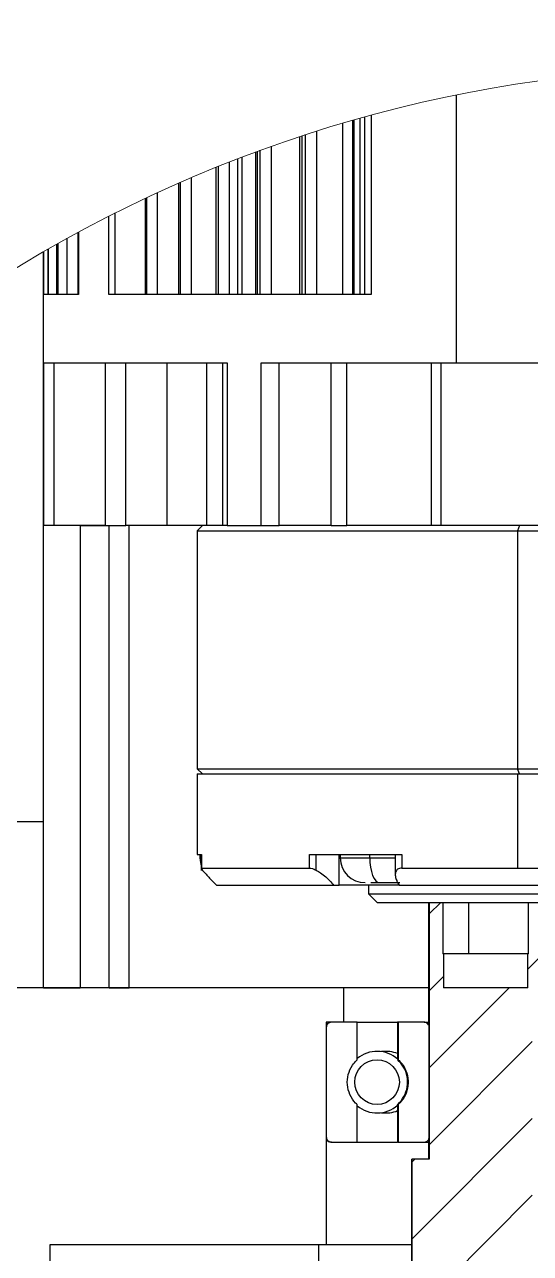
# Model space of a CAD drawing. Header units: millimetres. Extents: x 2 to 1187, y 2 to 839.
# Drawn here: x 491.6 to 521.1, y 221.5 to 293.2 of the extents above; entities that cross this region are included whole.
import ezdxf

# ---------------------------------------------------------------- set-up
doc = ezdxf.new("R2010")
doc.units = ezdxf.units.MM

msp = doc.modelspace()

# ---------------------------------------------------------------- hatches: boundary and pattern name
h = msp.add_hatch()
h.set_pattern_fill('ANSI31', color=256, scale=0.3)
h.paths.add_polyline_path([(600.3858, 723.2245), (600.3858, 724.6149), (599.1608, 724.6149, 0.4142136), (598.8858, 724.3399), (598.8858, 719.8899, 0.4142136), (599.1608, 719.6149), (600.3858, 719.6149), (600.3858, 721.0053, -0.4449663)])
h.paths.add_polyline_path([(648.8858, 724.3399, 0.4142136), (648.6108, 724.6149), (647.8858, 724.6149), (647.3858, 724.6149), (647.3858, 723.2245, -0.4449663), (647.3858, 721.0053), (647.3858, 719.6149), (648.6108, 719.6149, 0.4142136), (648.8858, 719.8899)])
h.paths.add_polyline_path([(648.8858, 681.5899, 0.4142136), (648.6108, 681.8649), (647.3858, 681.8649), (647.3858, 680.4745, -0.4449663), (647.3858, 678.2553), (647.3858, 676.8649), (648.6108, 676.8649, 0.4142136), (648.8858, 677.1399)])
h.paths.add_polyline_path([(600.3858, 678.2553, -0.4449663), (600.3858, 680.4745), (600.3858, 681.8649), (599.1608, 681.8649, 0.4142136), (598.8858, 681.5899), (598.8858, 677.1399, 0.4142136), (599.1608, 676.8649), (600.1358, 676.8649), (600.3858, 676.8649)])
h.paths.add_polyline_path([(204.0979, 197.9237, 0.4142136), (203.8229, 198.1987), (203.0979, 198.1987), (202.5979, 198.1987), (202.5979, 196.8084, -0.2124421), (203.0916, 195.6987, -0.2124421), (202.5979, 194.5891), (202.5979, 193.1987), (203.8229, 193.1987, 0.4142136), (204.0979, 193.4737)])
h.paths.add_polyline_path([(155.5979, 198.1987), (154.3729, 198.1987, 0.4142136), (154.0979, 197.9237), (154.0979, 193.4737, 0.4142136), (154.3729, 193.1987), (155.5979, 193.1987), (155.5979, 194.5891, -0.2124421), (155.1041, 195.6987, -0.2124421), (155.5979, 196.8084)])
h.paths.add_polyline_path([(155.5979, 154.0584), (155.5979, 155.4487), (154.3729, 155.4487, 0.4142136), (154.0979, 155.1737), (154.0979, 150.7237, 0.4142136), (154.3729, 150.4487), (155.3479, 150.4487), (155.5979, 150.4487), (155.5979, 151.8391, -0.4449663)])
h.paths.add_polyline_path([(204.0979, 155.1737, 0.4142136), (203.8229, 155.4487), (202.5979, 155.4487), (202.5979, 154.0584, -0.2124421), (203.0916, 152.9487, -0.2124421), (202.5979, 151.8391), (202.5979, 150.4487), (203.8229, 150.4487, 0.4142136), (204.0979, 150.7237)])
h = msp.add_hatch()
h.set_pattern_fill('ANSI31', color=256, scale=0.3, angle=90)
h.paths.add_polyline_path([(159.0979, 197.9237, 0.4142136), (158.8229, 198.1987), (157.5979, 198.1987), (157.5979, 196.8084, -0.2124421), (158.0916, 195.6987, -0.2124421), (157.5979, 194.5891), (157.5979, 193.1987), (158.8229, 193.1987, 0.4142136), (159.0979, 193.4737)])
h.paths.add_polyline_path([(200.5979, 196.8084), (200.5979, 198.1987), (199.3729, 198.1987, 0.4142136), (199.0979, 197.9237), (199.0979, 193.4737, 0.4142136), (199.3729, 193.1987), (200.3479, 193.1987), (200.5979, 193.1987), (200.5979, 194.5891, -0.4449663)])
h.paths.add_polyline_path([(157.5979, 154.0584), (157.5979, 155.4487), (158.8229, 155.4487), (159.0979, 155.4487), (159.0979, 150.4487), (158.8229, 150.4487), (157.5979, 150.4487), (157.5979, 151.8391, 0.4449663)])
h.paths.add_polyline_path([(200.5979, 154.0584), (200.5979, 155.4487), (199.3729, 155.4487, 0.4142136), (199.0979, 155.1737), (199.0979, 150.7237, 0.4142136), (199.3729, 150.4487), (200.5979, 150.4487), (200.5979, 151.8391, -0.4449663)])
h.paths.add_polyline_path([(603.8858, 724.3399, 0.4142136), (603.6108, 724.6149), (602.3858, 724.6149), (602.3858, 723.2245, -0.4449663), (602.3858, 721.0053), (602.3858, 719.6149), (603.6108, 719.6149, 0.4142136), (603.8858, 719.8899)])
h.paths.add_polyline_path([(645.3858, 724.6149), (644.1608, 724.6149, 0.4142136), (643.8858, 724.3399), (643.8858, 719.8899, 0.4142136), (644.1608, 719.6149), (645.1358, 719.6149), (645.3858, 719.6149), (645.3858, 721.0053, -0.4449663), (645.3858, 723.2245)])
h.paths.add_polyline_path([(645.3858, 680.4745), (645.3858, 681.8649), (644.1608, 681.8649, 0.4142136), (643.8858, 681.5899), (643.8858, 677.1399, 0.4142136), (644.1608, 676.8649), (645.3858, 676.8649), (645.3858, 678.2553, -0.4449663)])
h.paths.add_polyline_path([(603.8858, 681.5899, 0.4142136), (603.6108, 681.8649), (602.6358, 681.8649), (602.3858, 681.8649), (602.3858, 680.4745, -0.4449663), (602.3858, 678.2553), (602.3858, 676.8649), (603.6108, 676.8649, 0.4142136), (603.8858, 677.1399)])
h = msp.add_hatch()
h.set_pattern_fill('ANSI31', color=256)
edge = h.paths.add_edge_path()
edge.add_line((551.1151, 226.9833), (550.1128, 226.9833))
edge.add_line((550.1128, 226.9833), (550.1128, 241.9833))
edge.add_line((550.1128, 241.9833), (543.6574, 241.9833))
edge.add_line((543.6574, 241.9833), (543.6574, 238.9833))
edge.add_line((543.6574, 238.9833), (542.5795, 238.9833))
edge.add_line((542.5795, 238.9833), (542.5795, 234.9833))
edge.add_line((542.5795, 234.9833), (544.0896, 234.9833))
edge.add_line((544.0896, 234.9833), (544.0896, 186.9833))
edge.add_line((544.0896, 186.9833), (550.1128, 186.9833))
edge.add_line((550.1128, 186.9833), (550.1128, 196.9833))
edge.add_line((550.1128, 196.9833), (550.4134, 196.9833))
edge.add_spline(control_points=[(550.4134, 196.9833), (550.4134, 196.9833), (550.4134, 196.9833), (550.4134, 196.9833)], knot_values=[0.0001842, 0.0001842, 0.0001842, 0.0001842, 0.0001995, 0.0001995, 0.0001995, 0.0001995], degree=3, periodic=0)
edge.add_line((550.4135, 196.9833), (551.1151, 196.9833))
edge.add_line((551.1151, 196.9833), (551.1151, 226.9833))
h.paths.add_polyline_path([(521.2241, 234.9833), (522.7343, 234.9833), (522.7343, 241.9833), (521.0019, 241.9833), (521.0019, 238.9833), (520.9695, 236.9833), (516.0344, 236.9833), (516.0344, 238.9833), (516.0019, 238.9833), (516.0019, 241.9833), (515.201, 241.9833), (515.201, 226.9833), (514.1986, 226.9833), (514.1986, 196.9833), (514.9003, 196.9833), (515.201, 196.9833), (515.201, 186.9833), (521.2241, 186.9833)])
h = msp.add_hatch()
h.set_pattern_fill('ANSI31', color=256, scale=0.5, angle=20)
h.paths.add_polyline_path([(611.6338, 221.9833), (551.1151, 221.9833), (551.1151, 201.9833), (611.8867, 201.9833, 0.0094484), (612.1701, 204.9833), (553.6201, 204.9833), (553.6201, 218.9833), (611.9939, 218.9833, 0.009474)])
h.paths.add_polyline_path([(514.1986, 220.9833), (511.6936, 220.9833), (511.6936, 202.9833), (514.1986, 202.9833)])

# ---------------------------------------------------------------- linework, layer by layer
at = {"color": 7, "linetype": 'Continuous', "lineweight": 25}
for p, q in [((516.7849, 289.127), (516.7849, 273.4833)), ((511.1466, 287.7666), (511.1466, 277.4833)), ((511.4249, 287.844), (511.4249, 277.4833)), ((511.8042, 287.9477), (511.8042, 277.4833)), ((508.6434, 277.4833), (508.6434, 287.0209)), ((510.1573, 277.4833), (510.1573, 287.4825)), ((510.7108, 287.6431), (510.7108, 277.4833)), ((510.8077, 287.6708), (510.8077, 277.4833)), ((507.6359, 277.4833), (507.6359, 286.6953)), ((507.7619, 286.7368), (507.7619, 277.4833)), ((507.9531, 286.7994), (507.9531, 277.4833)), ((507.9798, 277.4833), (507.9798, 286.8081)), ((505.0773, 277.4833), (505.0773, 285.8012)), ((505.1471, 285.8269), (505.1471, 277.4833)), ((505.3052, 285.8848), (505.3052, 277.4833)), ((505.33, 277.4833), (505.33, 285.8939)), ((505.9947, 277.4833), (505.9947, 286.1331)), ((502.7378, 284.8968), (502.7378, 277.4833)), ((502.8654, 284.9483), (502.8654, 277.4833)), ((502.8881, 277.4833), (502.8881, 284.9575)), ((503.5358, 277.4833), (503.5358, 285.2148)), ((504.0098, 285.399), (504.0098, 277.4833)), ((504.2482, 285.4904), (504.2482, 277.4833)), ((501.3246, 277.4833), (501.3246, 284.3089)), ((499.3388, 277.4833), (499.3388, 283.4282)), ((500.5525, 283.9742), (500.5525, 277.4833)), ((500.6524, 284.018), (500.6524, 277.4833)), ((500.6728, 277.4833), (500.6728, 284.027)), ((498.6077, 283.0875), (498.6077, 277.4833)), ((498.683, 283.123), (498.683, 277.4833)), ((498.701, 277.4833), (498.701, 283.1314)), ((496.4845, 277.4833), (496.4845, 282.046)), ((496.8602, 277.4833), (496.8602, 282.236)), ((494.0528, 277.4833), (494.0528, 280.7549)), ((494.6718, 281.0939), (494.6718, 277.4833)), ((494.7235, 281.1218), (494.7235, 277.4833)), ((492.6777, 279.9762), (492.6777, 277.4833)), ((492.678, 279.9764), (492.678, 277.4833)), ((492.6791, 277.4833), (492.6791, 279.977)), ((492.9396, 280.1273), (492.9396, 277.4833)), ((492.9432, 280.1294), (492.9432, 277.4833)), ((492.9473, 277.4833), (492.9473, 280.1317)), ((493.4459, 277.4833), (493.4459, 280.4157)), ((493.5, 280.4462), (493.5, 277.4833)), ((493.5107, 280.4522), (493.5107, 277.4833)), ((493.5177, 277.4833), (493.5177, 280.4562)), ((492.6569, 277.4833), (492.6569, 263.9833)), ((492.678, 277.4833), (492.6569, 277.4833)), ((492.9432, 277.4833), (492.6791, 277.4833)), ((493.5107, 277.4833), (492.9473, 277.4833)), ((494.7235, 277.4833), (493.5177, 277.4833)), ((498.683, 277.4833), (496.4845, 277.4833)), ((500.6524, 277.4833), (498.701, 277.4833)), ((502.8654, 277.4833), (500.6728, 277.4833)), ((505.3052, 277.4833), (502.8881, 277.4833)), ((507.9531, 277.4833), (505.33, 277.4833)), ((511.8042, 277.4833), (507.9798, 277.4833)), ((492.6818, 273.4833), (503.3932, 273.4833)), ((492.6818, 263.9833), (492.6818, 273.4833)), ((493.2904, 263.9833), (493.2904, 273.4833)), ((496.2963, 263.9833), (496.2963, 273.4833)), ((497.4814, 263.9833), (497.4814, 273.4833)), ((499.8758, 273.4833), (499.8758, 263.9833)), ((502.1941, 273.4833), (502.1941, 263.9833)), ((503.1248, 273.4833), (503.1248, 263.9833)), ((503.3932, 273.4833), (503.3932, 263.9833)), ((505.3872, 263.9833), (505.3872, 273.4833)), ((505.3872, 273.4833), (516.7849, 273.4833)), ((506.4436, 263.9833), (506.4436, 273.4833)), ((509.4712, 263.9833), (509.4712, 273.4833)), ((510.3925, 263.9833), (510.3925, 273.4833)), ((515.3208, 273.4833), (515.3208, 263.9833)), ((515.884, 273.4833), (515.884, 263.9833)), ((516.7849, 273.4833), (531.2469, 273.4833)), ((492.6569, 263.9833), (492.6569, 236.9833)), ((492.6762, 263.9833), (492.6569, 263.9833)), ((492.6569, 263.9833), (492.6818, 263.9833)), ((492.6762, 236.9833), (492.6762, 263.9833)), ((493.2904, 263.9833), (492.6818, 263.9833)), ((496.2963, 263.9833), (493.2904, 263.9833)), ((494.8158, 263.9583), (494.8158, 236.9833)), ((496.498, 263.9583), (494.8158, 263.9583)), ((496.2963, 263.9833), (497.4814, 263.9833)), ((496.498, 236.9833), (496.498, 263.9583)), ((499.8758, 263.9833), (497.4814, 263.9833)), ((497.6789, 236.9833), (497.6789, 263.9833)), ((502.1941, 263.9833), (499.8758, 263.9833)), ((501.9569, 263.9833), (501.6569, 263.6833)), ((501.6569, 263.6833), (501.6569, 249.7833)), ((501.6569, 263.6833), (520.3561, 263.6833)), ((503.1248, 263.9833), (502.1941, 263.9833)), ((503.3932, 263.9833), (503.1248, 263.9833)), ((503.3932, 263.9833), (505.3872, 263.9833)), ((505.3872, 263.9833), (506.4436, 263.9833)), ((509.4712, 263.9833), (506.4436, 263.9833)), ((509.4712, 263.9833), (510.3925, 263.9833)), ((515.3208, 263.9833), (510.3925, 263.9833)), ((515.884, 263.9833), (515.3208, 263.9833)), ((525.9146, 263.9833), (515.884, 263.9833)), ((520.4751, 263.9833), (520.3561, 263.6833)), ((520.3561, 263.6833), (520.3561, 249.7833)), ((520.3561, 263.6833), (563.6569, 263.6833)), ((501.6569, 249.7833), (501.9569, 249.4833)), ((501.6569, 249.7833), (520.3561, 249.7833)), ((520.4751, 249.4833), (520.3561, 249.7833)), ((520.3561, 249.7833), (563.6569, 249.7833)), ((501.6569, 249.4833), (501.6569, 244.7833)), ((501.6569, 249.4833), (520.3561, 249.4833)), ((520.3561, 249.4833), (520.3561, 243.9833)), ((520.3561, 249.4833), (563.6569, 249.4833)), ((492.6569, 246.6833), (490.4752, 246.6833)), ((501.6569, 244.7833), (501.8933, 244.7833)), ((501.8069, 244.7833), (501.8069, 244.5833)), ((501.8856, 244.7833), (501.8856, 243.8435)), ((501.8933, 244.7833), (501.8933, 243.9833)), ((508.2019, 244.7833), (513.6055, 244.7833)), ((508.2019, 243.9833), (508.2019, 244.7833)), ((508.594, 243.8642), (508.594, 244.7833)), ((509.934, 242.9833), (509.934, 244.7833)), ((510.0079, 244.7833), (510.0079, 244.5833)), ((511.727, 244.5833), (511.727, 244.7833)), ((513.2201, 244.7833), (513.2201, 243.6007)), ((513.6055, 244.7833), (513.6055, 243.9833)), ((501.8069, 244.5833), (501.8856, 244.5833)), ((501.8933, 243.9833), (508.2019, 243.9833)), ((510.0079, 244.5833), (511.727, 244.5833)), ((511.727, 244.5833), (513.2201, 244.5833)), ((513.6055, 243.9833), (520.3561, 243.9833)), ((520.3561, 243.9833), (528.836, 243.9833)), ((502.7789, 242.9833), (509.6184, 242.9833)), ((509.6184, 242.9833), (509.934, 242.9833)), ((513.454, 242.9833), (509.934, 242.9833)), ((511.6569, 242.9833), (511.6569, 242.4833)), ((511.7957, 243.1333), (512.3024, 243.1333)), ((512.3024, 243.1333), (513.4828, 243.1333)), ((513.4416, 242.9833), (529.9535, 242.9833)), ((511.6569, 242.4833), (512.1569, 241.9833)), ((511.6569, 242.4833), (524.3241, 242.4833)), ((512.1569, 241.9833), (524.5225, 241.9833)), ((515.1569, 241.9833), (515.1569, 234.8316)), ((515.201, 241.9833), (515.201, 226.9833)), ((516.0019, 241.9833), (516.0019, 238.9833)), ((517.5099, 238.9833), (517.5099, 241.9833)), ((521.0019, 238.9833), (521.0019, 241.9833)), ((517.5099, 238.9833), (516.0019, 238.9833)), ((516.0344, 238.9833), (516.0344, 236.9833)), ((521.0019, 238.9833), (517.5099, 238.9833)), ((520.9695, 236.9833), (520.9695, 238.9833)), ((510.1912, 236.9833), (466.0795, 236.9833)), ((492.6762, 236.9833), (494.8158, 236.9833)), ((496.498, 236.9833), (497.6789, 236.9833)), ((510.1912, 236.9833), (510.1912, 234.9833)), ((515.1569, 236.9833), (510.1912, 236.9833)), ((520.9695, 236.9833), (516.0344, 236.9833)), ((510.1912, 234.9833), (509.1897, 234.9833)), ((509.1897, 234.9833), (509.1897, 221.9833)), ((509.1897, 234.6833), (509.1897, 228.2833)), ((510.9925, 234.9833), (509.4902, 234.9833)), ((510.9925, 232.7912), (510.9925, 234.9833)), ((510.9925, 234.9833), (513.3569, 234.9833)), ((513.3569, 234.9833), (513.3569, 232.8249)), ((513.3969, 234.9833), (513.3569, 234.9833)), ((514.9003, 234.9833), (513.3969, 234.9833)), ((513.3969, 234.9833), (513.3969, 232.7912)), ((514.9003, 234.9833), (515.1569, 234.9833)), ((515.201, 228.2833), (515.201, 234.6833)), ((513.3591, 232.7912), (513.3579, 232.8096)), ((513.3969, 232.7912), (513.3591, 232.7912)), ((510.9925, 227.9833), (510.9925, 230.1754)), ((513.3569, 230.1417), (513.3569, 227.9833)), ((513.3969, 230.1754), (513.3591, 230.1754)), ((513.3969, 230.1754), (513.3969, 227.9833)), ((509.4902, 227.9833), (509.4569, 227.9833)), ((509.4902, 227.9833), (510.9925, 227.9833)), ((510.9925, 227.9833), (513.3569, 227.9833)), ((513.3969, 227.9833), (513.3569, 227.9833)), ((513.3969, 227.9833), (514.9003, 227.9833)), ((514.9003, 227.9833), (515.1569, 227.9833)), ((515.1569, 228.1344), (515.1569, 226.9833)), ((514.1569, 226.9833), (514.1569, 220.9833)), ((514.1569, 226.9833), (514.1986, 226.9833)), ((514.1986, 196.9833), (514.1986, 226.9833)), ((515.201, 226.9833), (514.1986, 226.9833)), ((509.1897, 221.9833), (493.0358, 221.9833)), ((493.0358, 221.9833), (493.0358, 201.9833)), ((508.7386, 221.9833), (508.7386, 211.9833)), ((514.1569, 221.9833), (509.1897, 221.9833))]:
    msp.add_line(p, q, dxfattribs=at)
at = {"color": 7, "linetype": 'Continuous', "lineweight": 25, "flags": 128}
for points in [[(501.8069, 244.5833), (501.8347, 244.3004), (501.8856, 244.1119)], [(511.727, 244.5833), (511.7381, 244.3004), (511.7708, 244.0284), (511.824, 243.7777), (511.8955, 243.558), (511.9827, 243.3777), (512.0822, 243.2437), (512.1901, 243.1612), (512.3024, 243.1333)]]:
    msp.add_lwpolyline(points, dxfattribs=at)
at = {"color": 7, "linetype": 'Continuous', "lineweight": 25}
msp.add_circle((512.1569, 231.4833), 1.3029, dxfattribs=at)
at = {"color": 7, "linetype": 'Continuous', "lineweight": 18}
msp.add_arc((532.6569, 210.9833), 79.7393, 57.792512, 122.207477, dxfattribs=at)
at = {"color": 7, "linetype": 'Continuous', "lineweight": 25}
for centre, radius, start, end in [((511.4579, 244.5833), 1.45, 180.000295, 269.999705), ((509.4569, 234.6833), 0.3, 89.99929, 152.941247), ((512.1569, 231.4833), 1.8, 47.798873, 130.308718), ((512.6709, 231.4832), 1.8, 67.597126, 98.207668), ((512.1569, 231.4833), 1.8, 229.691194, 312.156009), ((512.6709, 231.4833), 1.8, 261.791818, 292.403387), ((509.4569, 228.2833), 0.3, 207.058753, 270.00071)]:
    msp.add_arc(centre, radius, start, end, dxfattribs=at)
for points, knots in [([(501.8933, 243.9833), (501.8939, 243.971), (501.8965, 243.9178), (501.9368, 243.8792), (501.9677, 243.8495)], [0, 0, 0, 0, 0.2321065, 1, 1, 1, 1]), ([(508.2019, 243.9833), (508.261, 243.9761), (508.3983, 243.9593), (508.523, 243.8987), (508.594, 243.8642)], [0, 0, 0, 0, 0.43061829, 1, 1, 1, 1]), ([(513.6055, 243.9833), (513.5591, 243.9805), (513.472, 243.9753), (513.3243, 243.9095), (513.2132, 243.7389), (513.2162, 243.4927), (513.2721, 243.3348), (513.3022, 243.2499)], [0, 0, 0, 0, 0.1423811, 0.2675659, 0.4846566, 0.7229967, 1, 1, 1, 1]), ([(501.9677, 243.8495), (502.0158, 243.7927), (502.1292, 243.6587), (502.3997, 243.3697), (502.6248, 243.1403), (502.7789, 242.9833)], [0, 0, 0, 0, 0.1878266, 0.4438127, 1, 1, 1, 1]), ([(508.594, 243.8642), (508.6837, 243.8126), (508.8839, 243.6975), (509.241, 243.4149), (509.4718, 243.151), (509.6184, 242.9833)], [0, 0, 0, 0, 0.228125, 0.5092614, 1, 1, 1, 1]), ([(513.3022, 243.2499), (513.3246, 243.1998), (513.3657, 243.1081), (513.4179, 243.0223), (513.4416, 242.9833)], [0, 0, 0, 0, 0.54570186, 1, 1, 1, 1]), ([(509.4902, 234.9833), (509.4671, 234.9817), (509.4102, 234.9778), (509.3251, 234.9406), (509.2495, 234.8719), (509.1992, 234.7823), (509.1929, 234.7159), (509.1897, 234.6833)], [0, 0, 0, 0, 0.14734321, 0.36248521, 0.5774885, 0.79222222, 1, 1, 1, 1]), ([(515.201, 234.6833), (515.2001, 234.7006), (515.1982, 234.7388), (515.1777, 234.8082), (515.1309, 234.8848), (515.0511, 234.9492), (514.9695, 234.9796), (514.9181, 234.9824), (514.9003, 234.9833)], [0, 0, 0, 0, 0.110239, 0.2433412, 0.4576469, 0.671954, 0.8866245, 1, 1, 1, 1]), ([(510.9925, 230.1754), (510.9622, 230.2044), (510.7882, 230.371), (510.5404, 230.7463), (510.3887, 231.3335), (510.4407, 231.9384), (510.6593, 232.4219), (510.8777, 232.6842), (510.9803, 232.7799), (510.9925, 232.7912)], [0, 0, 0, 0, 0.0429044, 0.2466347, 0.4500394, 0.6532197, 0.8563466, 0.9830276, 1, 1, 1, 1]), ([(513.3591, 230.1754), (513.4928, 230.3247), (513.7603, 230.6233), (513.9455, 231.2084), (513.9366, 231.8112), (513.7397, 232.3732), (513.482, 232.6562), (513.3591, 232.7912)], [0, 0, 0, 0, 0.2034948, 0.4070897, 0.610682, 0.8142727, 1, 1, 1, 1]), ([(513.3969, 232.7912), (513.4586, 232.7296), (513.6089, 232.5793), (513.8317, 232.2302), (513.9918, 231.7228), (513.968, 231.1188), (513.7643, 230.5736), (513.5129, 230.3011), (513.3969, 230.1754)], [0, 0, 0, 0, 0.0891128, 0.2171144, 0.4201094, 0.6231111, 0.8260255, 1, 1, 1, 1]), ([(513.3579, 230.157), (513.3577, 230.1535), (513.3567, 230.139), (513.358, 230.1596), (513.3591, 230.1754)], [0, 0, 0, 0, 0.238397, 1, 1, 1, 1]), ([(509.1897, 228.2833), (509.1929, 228.2503), (509.1994, 228.1835), (509.2501, 228.094), (509.3257, 228.0256), (509.4106, 227.9887), (509.4672, 227.9849), (509.4902, 227.9833)], [0, 0, 0, 0, 0.2102105, 0.4244748, 0.638895, 0.8536278, 1, 1, 1, 1]), ([(514.9003, 227.9833), (514.915, 227.984), (514.9635, 227.9861), (515.0433, 228.0131), (515.1252, 228.0754), (515.1742, 228.151), (515.1975, 228.2226), (515.1999, 228.2635), (515.201, 228.2833)], [0, 0, 0, 0, 0.0941408, 0.3094523, 0.5246342, 0.7393964, 0.8737067, 1, 1, 1, 1])]:
    msp.add_open_spline(points, degree=3, knots=knots, dxfattribs=at)

doc.saveas('drawing.dxf')
